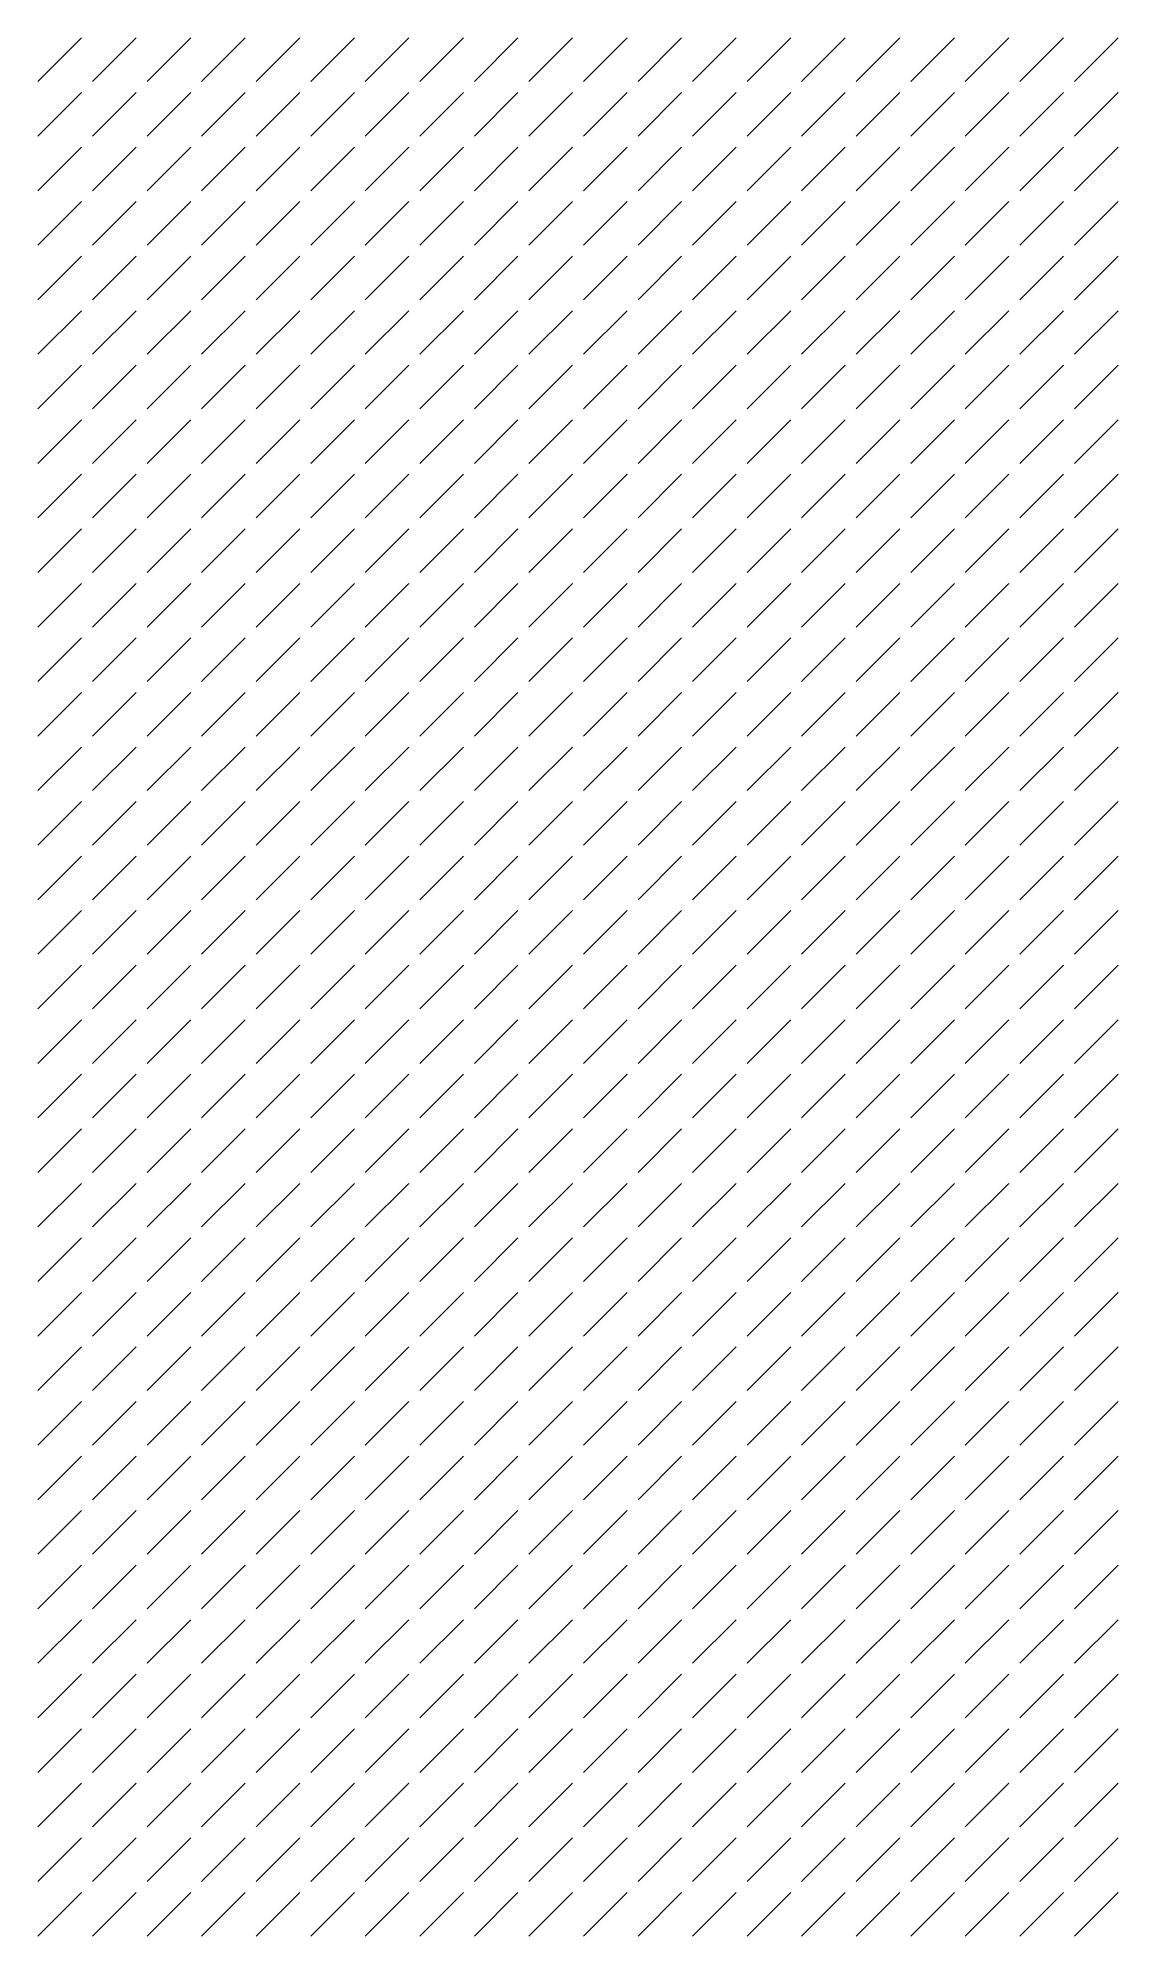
# Model space of a CAD drawing. Header units: metres. Extents: x 0 to 198, y 0 to 348.
import ezdxf

# ---------------------------------------------------------------- set-up
doc = ezdxf.new("R2010")
doc.units = ezdxf.units.M

msp = doc.modelspace()

# ---------------------------------------------------------------- linework, layer by layer
for p, q in [((0, 340), (8, 348)), ((10, 340), (18, 348)), ((20, 340), (28, 348)), ((30, 340), (38, 348)), ((40, 340), (48, 348)), ((50, 340), (58, 348)), ((60, 340), (68, 348)), ((70, 340), (78, 348)), ((80, 340), (88, 348)), ((90, 340), (98, 348)), ((100, 340), (108, 348)), ((110, 340), (118, 348)), ((120, 340), (128, 348)), ((130, 340), (138, 348)), ((140, 340), (148, 348)), ((150, 340), (158, 348)), ((160, 340), (168, 348)), ((170, 340), (178, 348)), ((180, 340), (188, 348)), ((190, 340), (198, 348)), ((0, 330), (8, 338)), ((10, 330), (18, 338)), ((20, 330), (28, 338)), ((30, 330), (38, 338)), ((40, 330), (48, 338)), ((50, 330), (58, 338)), ((60, 330), (68, 338)), ((70, 330), (78, 338)), ((80, 330), (88, 338)), ((90, 330), (98, 338)), ((100, 330), (108, 338)), ((110, 330), (118, 338)), ((120, 330), (128, 338)), ((130, 330), (138, 338)), ((140, 330), (148, 338)), ((150, 330), (158, 338)), ((160, 330), (168, 338)), ((170, 330), (178, 338)), ((180, 330), (188, 338)), ((190, 330), (198, 338)), ((0, 320), (8, 328)), ((10, 320), (18, 328)), ((20, 320), (28, 328)), ((30, 320), (38, 328)), ((40, 320), (48, 328)), ((50, 320), (58, 328)), ((60, 320), (68, 328)), ((70, 320), (78, 328)), ((80, 320), (88, 328)), ((90, 320), (98, 328)), ((100, 320), (108, 328)), ((110, 320), (118, 328)), ((120, 320), (128, 328)), ((130, 320), (138, 328)), ((140, 320), (148, 328)), ((150, 320), (158, 328)), ((160, 320), (168, 328)), ((170, 320), (178, 328)), ((180, 320), (188, 328)), ((190, 320), (198, 328)), ((0, 310), (8, 318)), ((10, 310), (18, 318)), ((20, 310), (28, 318)), ((30, 310), (38, 318)), ((40, 310), (48, 318)), ((50, 310), (58, 318)), ((60, 310), (68, 318)), ((70, 310), (78, 318)), ((80, 310), (88, 318)), ((90, 310), (98, 318)), ((100, 310), (108, 318)), ((110, 310), (118, 318)), ((120, 310), (128, 318)), ((130, 310), (138, 318)), ((140, 310), (148, 318)), ((150, 310), (158, 318)), ((160, 310), (168, 318)), ((170, 310), (178, 318)), ((180, 310), (188, 318)), ((190, 310), (198, 318)), ((0, 300), (8, 308)), ((10, 300), (18, 308)), ((20, 300), (28, 308)), ((30, 300), (38, 308)), ((40, 300), (48, 308)), ((50, 300), (58, 308)), ((60, 300), (68, 308)), ((70, 300), (78, 308)), ((80, 300), (88, 308)), ((90, 300), (98, 308)), ((100, 300), (108, 308)), ((110, 300), (118, 308)), ((120, 300), (128, 308)), ((130, 300), (138, 308)), ((140, 300), (148, 308)), ((150, 300), (158, 308)), ((160, 300), (168, 308)), ((170, 300), (178, 308)), ((180, 300), (188, 308)), ((190, 300), (198, 308)), ((0, 290), (8, 298)), ((10, 290), (18, 298)), ((20, 290), (28, 298)), ((30, 290), (38, 298)), ((40, 290), (48, 298)), ((50, 290), (58, 298)), ((60, 290), (68, 298)), ((70, 290), (78, 298)), ((80, 290), (88, 298)), ((90, 290), (98, 298)), ((100, 290), (108, 298)), ((110, 290), (118, 298)), ((120, 290), (128, 298)), ((130, 290), (138, 298)), ((140, 290), (148, 298)), ((150, 290), (158, 298)), ((160, 290), (168, 298)), ((170, 290), (178, 298)), ((180, 290), (188, 298)), ((190, 290), (198, 298)), ((0, 280), (8, 288)), ((10, 280), (18, 288)), ((20, 280), (28, 288)), ((30, 280), (38, 288)), ((40, 280), (48, 288)), ((50, 280), (58, 288)), ((60, 280), (68, 288)), ((70, 280), (78, 288)), ((80, 280), (88, 288)), ((90, 280), (98, 288)), ((100, 280), (108, 288)), ((110, 280), (118, 288)), ((120, 280), (128, 288)), ((130, 280), (138, 288)), ((140, 280), (148, 288)), ((150, 280), (158, 288)), ((160, 280), (168, 288)), ((170, 280), (178, 288)), ((180, 280), (188, 288)), ((190, 280), (198, 288)), ((0, 270), (8, 278)), ((10, 270), (18, 278)), ((20, 270), (28, 278)), ((30, 270), (38, 278)), ((40, 270), (48, 278)), ((50, 270), (58, 278)), ((60, 270), (68, 278)), ((70, 270), (78, 278)), ((80, 270), (88, 278)), ((90, 270), (98, 278)), ((100, 270), (108, 278)), ((110, 270), (118, 278)), ((120, 270), (128, 278)), ((130, 270), (138, 278)), ((140, 270), (148, 278)), ((150, 270), (158, 278)), ((160, 270), (168, 278)), ((170, 270), (178, 278)), ((180, 270), (188, 278)), ((190, 270), (198, 278)), ((0, 260), (8, 268)), ((10, 260), (18, 268)), ((20, 260), (28, 268)), ((30, 260), (38, 268)), ((40, 260), (48, 268)), ((50, 260), (58, 268)), ((60, 260), (68, 268)), ((70, 260), (78, 268)), ((80, 260), (88, 268)), ((90, 260), (98, 268)), ((100, 260), (108, 268)), ((110, 260), (118, 268)), ((120, 260), (128, 268)), ((130, 260), (138, 268)), ((140, 260), (148, 268)), ((150, 260), (158, 268)), ((160, 260), (168, 268)), ((170, 260), (178, 268)), ((180, 260), (188, 268)), ((190, 260), (198, 268)), ((0, 250), (8, 258)), ((10, 250), (18, 258)), ((20, 250), (28, 258)), ((30, 250), (38, 258)), ((40, 250), (48, 258)), ((50, 250), (58, 258)), ((60, 250), (68, 258)), ((70, 250), (78, 258)), ((80, 250), (88, 258)), ((90, 250), (98, 258)), ((100, 250), (108, 258)), ((110, 250), (118, 258)), ((120, 250), (128, 258)), ((130, 250), (138, 258)), ((140, 250), (148, 258)), ((150, 250), (158, 258)), ((160, 250), (168, 258)), ((170, 250), (178, 258)), ((180, 250), (188, 258)), ((190, 250), (198, 258)), ((0, 240), (8, 248)), ((10, 240), (18, 248)), ((20, 240), (28, 248)), ((30, 240), (38, 248)), ((40, 240), (48, 248)), ((50, 240), (58, 248)), ((60, 240), (68, 248)), ((70, 240), (78, 248)), ((80, 240), (88, 248)), ((90, 240), (98, 248)), ((100, 240), (108, 248)), ((110, 240), (118, 248)), ((120, 240), (128, 248)), ((130, 240), (138, 248)), ((140, 240), (148, 248)), ((150, 240), (158, 248)), ((160, 240), (168, 248)), ((170, 240), (178, 248)), ((180, 240), (188, 248)), ((190, 240), (198, 248)), ((0, 230), (8, 238)), ((10, 230), (18, 238)), ((20, 230), (28, 238)), ((30, 230), (38, 238)), ((40, 230), (48, 238)), ((50, 230), (58, 238)), ((60, 230), (68, 238)), ((70, 230), (78, 238)), ((80, 230), (88, 238)), ((90, 230), (98, 238)), ((100, 230), (108, 238)), ((110, 230), (118, 238)), ((120, 230), (128, 238)), ((130, 230), (138, 238)), ((140, 230), (148, 238)), ((150, 230), (158, 238)), ((160, 230), (168, 238)), ((170, 230), (178, 238)), ((180, 230), (188, 238)), ((190, 230), (198, 238)), ((0, 220), (8, 228)), ((10, 220), (18, 228)), ((20, 220), (28, 228)), ((30, 220), (38, 228)), ((40, 220), (48, 228)), ((50, 220), (58, 228)), ((60, 220), (68, 228)), ((70, 220), (78, 228)), ((80, 220), (88, 228)), ((90, 220), (98, 228)), ((100, 220), (108, 228)), ((110, 220), (118, 228)), ((120, 220), (128, 228)), ((130, 220), (138, 228)), ((140, 220), (148, 228)), ((150, 220), (158, 228)), ((160, 220), (168, 228)), ((170, 220), (178, 228)), ((180, 220), (188, 228)), ((190, 220), (198, 228)), ((0, 210), (8, 218)), ((10, 210), (18, 218)), ((20, 210), (28, 218)), ((30, 210), (38, 218)), ((40, 210), (48, 218)), ((50, 210), (58, 218)), ((60, 210), (68, 218)), ((70, 210), (78, 218)), ((80, 210), (88, 218)), ((90, 210), (98, 218)), ((100, 210), (108, 218)), ((110, 210), (118, 218)), ((120, 210), (128, 218)), ((130, 210), (138, 218)), ((140, 210), (148, 218)), ((150, 210), (158, 218)), ((160, 210), (168, 218)), ((170, 210), (178, 218)), ((180, 210), (188, 218)), ((190, 210), (198, 218)), ((0, 200), (8, 208)), ((10, 200), (18, 208)), ((20, 200), (28, 208)), ((30, 200), (38, 208)), ((40, 200), (48, 208)), ((50, 200), (58, 208)), ((60, 200), (68, 208)), ((70, 200), (78, 208)), ((80, 200), (88, 208)), ((90, 200), (98, 208)), ((100, 200), (108, 208)), ((110, 200), (118, 208)), ((120, 200), (128, 208)), ((130, 200), (138, 208)), ((140, 200), (148, 208)), ((150, 200), (158, 208)), ((160, 200), (168, 208)), ((170, 200), (178, 208)), ((180, 200), (188, 208)), ((190, 200), (198, 208)), ((0, 190), (8, 198)), ((10, 190), (18, 198)), ((20, 190), (28, 198)), ((30, 190), (38, 198)), ((40, 190), (48, 198)), ((50, 190), (58, 198)), ((60, 190), (68, 198)), ((70, 190), (78, 198)), ((80, 190), (88, 198)), ((90, 190), (98, 198)), ((100, 190), (108, 198)), ((110, 190), (118, 198)), ((120, 190), (128, 198)), ((130, 190), (138, 198)), ((140, 190), (148, 198)), ((150, 190), (158, 198)), ((160, 190), (168, 198)), ((170, 190), (178, 198)), ((180, 190), (188, 198)), ((190, 190), (198, 198)), ((0, 180), (8, 188)), ((10, 180), (18, 188)), ((20, 180), (28, 188)), ((30, 180), (38, 188)), ((40, 180), (48, 188)), ((50, 180), (58, 188)), ((60, 180), (68, 188)), ((70, 180), (78, 188)), ((80, 180), (88, 188)), ((90, 180), (98, 188)), ((100, 180), (108, 188)), ((110, 180), (118, 188)), ((120, 180), (128, 188)), ((130, 180), (138, 188)), ((140, 180), (148, 188)), ((150, 180), (158, 188)), ((160, 180), (168, 188)), ((170, 180), (178, 188)), ((180, 180), (188, 188)), ((190, 180), (198, 188)), ((0, 170), (8, 178)), ((10, 170), (18, 178)), ((20, 170), (28, 178)), ((30, 170), (38, 178)), ((40, 170), (48, 178)), ((50, 170), (58, 178)), ((60, 170), (68, 178)), ((70, 170), (78, 178)), ((80, 170), (88, 178)), ((90, 170), (98, 178)), ((100, 170), (108, 178)), ((110, 170), (118, 178)), ((120, 170), (128, 178)), ((130, 170), (138, 178)), ((140, 170), (148, 178)), ((150, 170), (158, 178)), ((160, 170), (168, 178)), ((170, 170), (178, 178)), ((180, 170), (188, 178)), ((190, 170), (198, 178)), ((0, 160), (8, 168)), ((10, 160), (18, 168)), ((20, 160), (28, 168)), ((30, 160), (38, 168)), ((40, 160), (48, 168)), ((50, 160), (58, 168)), ((60, 160), (68, 168)), ((70, 160), (78, 168)), ((80, 160), (88, 168)), ((90, 160), (98, 168)), ((100, 160), (108, 168)), ((110, 160), (118, 168)), ((120, 160), (128, 168)), ((130, 160), (138, 168)), ((140, 160), (148, 168)), ((150, 160), (158, 168)), ((160, 160), (168, 168)), ((170, 160), (178, 168)), ((180, 160), (188, 168)), ((190, 160), (198, 168)), ((0, 150), (8, 158)), ((10, 150), (18, 158)), ((20, 150), (28, 158)), ((30, 150), (38, 158)), ((40, 150), (48, 158)), ((50, 150), (58, 158)), ((60, 150), (68, 158)), ((70, 150), (78, 158)), ((80, 150), (88, 158)), ((90, 150), (98, 158)), ((100, 150), (108, 158)), ((110, 150), (118, 158)), ((120, 150), (128, 158)), ((130, 150), (138, 158)), ((140, 150), (148, 158)), ((150, 150), (158, 158)), ((160, 150), (168, 158)), ((170, 150), (178, 158)), ((180, 150), (188, 158)), ((190, 150), (198, 158)), ((0, 140), (8, 148)), ((10, 140), (18, 148)), ((20, 140), (28, 148)), ((30, 140), (38, 148)), ((40, 140), (48, 148)), ((50, 140), (58, 148)), ((60, 140), (68, 148)), ((70, 140), (78, 148)), ((80, 140), (88, 148)), ((90, 140), (98, 148)), ((100, 140), (108, 148)), ((110, 140), (118, 148)), ((120, 140), (128, 148)), ((130, 140), (138, 148)), ((140, 140), (148, 148)), ((150, 140), (158, 148)), ((160, 140), (168, 148)), ((170, 140), (178, 148)), ((180, 140), (188, 148)), ((190, 140), (198, 148)), ((0, 130), (8, 138)), ((10, 130), (18, 138)), ((20, 130), (28, 138)), ((30, 130), (38, 138)), ((40, 130), (48, 138)), ((50, 130), (58, 138)), ((60, 130), (68, 138)), ((70, 130), (78, 138)), ((80, 130), (88, 138)), ((90, 130), (98, 138)), ((100, 130), (108, 138)), ((110, 130), (118, 138)), ((120, 130), (128, 138)), ((130, 130), (138, 138)), ((140, 130), (148, 138)), ((150, 130), (158, 138)), ((160, 130), (168, 138)), ((170, 130), (178, 138)), ((180, 130), (188, 138)), ((190, 130), (198, 138)), ((0, 120), (8, 128)), ((10, 120), (18, 128)), ((20, 120), (28, 128)), ((30, 120), (38, 128)), ((40, 120), (48, 128)), ((50, 120), (58, 128)), ((60, 120), (68, 128)), ((70, 120), (78, 128)), ((80, 120), (88, 128)), ((90, 120), (98, 128)), ((100, 120), (108, 128)), ((110, 120), (118, 128)), ((120, 120), (128, 128)), ((130, 120), (138, 128)), ((140, 120), (148, 128)), ((150, 120), (158, 128)), ((160, 120), (168, 128)), ((170, 120), (178, 128)), ((180, 120), (188, 128)), ((190, 120), (198, 128)), ((0, 110), (8, 118)), ((10, 110), (18, 118)), ((20, 110), (28, 118)), ((30, 110), (38, 118)), ((40, 110), (48, 118)), ((50, 110), (58, 118)), ((60, 110), (68, 118)), ((70, 110), (78, 118)), ((80, 110), (88, 118)), ((90, 110), (98, 118)), ((100, 110), (108, 118)), ((110, 110), (118, 118)), ((120, 110), (128, 118)), ((130, 110), (138, 118)), ((140, 110), (148, 118)), ((150, 110), (158, 118)), ((160, 110), (168, 118)), ((170, 110), (178, 118)), ((180, 110), (188, 118)), ((190, 110), (198, 118)), ((0, 100), (8, 108)), ((10, 100), (18, 108)), ((20, 100), (28, 108)), ((30, 100), (38, 108)), ((40, 100), (48, 108)), ((50, 100), (58, 108)), ((60, 100), (68, 108)), ((70, 100), (78, 108)), ((80, 100), (88, 108)), ((90, 100), (98, 108)), ((100, 100), (108, 108)), ((110, 100), (118, 108)), ((120, 100), (128, 108)), ((130, 100), (138, 108)), ((140, 100), (148, 108)), ((150, 100), (158, 108)), ((160, 100), (168, 108)), ((170, 100), (178, 108)), ((180, 100), (188, 108)), ((190, 100), (198, 108)), ((0, 90), (8, 98)), ((10, 90), (18, 98)), ((20, 90), (28, 98)), ((30, 90), (38, 98)), ((40, 90), (48, 98)), ((50, 90), (58, 98)), ((60, 90), (68, 98)), ((70, 90), (78, 98)), ((80, 90), (88, 98)), ((90, 90), (98, 98)), ((100, 90), (108, 98)), ((110, 90), (118, 98)), ((120, 90), (128, 98)), ((130, 90), (138, 98)), ((140, 90), (148, 98)), ((150, 90), (158, 98)), ((160, 90), (168, 98)), ((170, 90), (178, 98)), ((180, 90), (188, 98)), ((190, 90), (198, 98)), ((0, 80), (8, 88)), ((10, 80), (18, 88)), ((20, 80), (28, 88)), ((30, 80), (38, 88)), ((40, 80), (48, 88)), ((50, 80), (58, 88)), ((60, 80), (68, 88)), ((70, 80), (78, 88)), ((80, 80), (88, 88)), ((90, 80), (98, 88)), ((100, 80), (108, 88)), ((110, 80), (118, 88)), ((120, 80), (128, 88)), ((130, 80), (138, 88)), ((140, 80), (148, 88)), ((150, 80), (158, 88)), ((160, 80), (168, 88)), ((170, 80), (178, 88)), ((180, 80), (188, 88)), ((190, 80), (198, 88)), ((0, 70), (8, 78)), ((10, 70), (18, 78)), ((20, 70), (28, 78)), ((30, 70), (38, 78)), ((40, 70), (48, 78)), ((50, 70), (58, 78)), ((60, 70), (68, 78)), ((70, 70), (78, 78)), ((80, 70), (88, 78)), ((90, 70), (98, 78)), ((100, 70), (108, 78)), ((110, 70), (118, 78)), ((120, 70), (128, 78)), ((130, 70), (138, 78)), ((140, 70), (148, 78)), ((150, 70), (158, 78)), ((160, 70), (168, 78)), ((170, 70), (178, 78)), ((180, 70), (188, 78)), ((190, 70), (198, 78)), ((0, 60), (8, 68)), ((10, 60), (18, 68)), ((20, 60), (28, 68)), ((30, 60), (38, 68)), ((40, 60), (48, 68)), ((50, 60), (58, 68)), ((60, 60), (68, 68)), ((70, 60), (78, 68)), ((80, 60), (88, 68)), ((90, 60), (98, 68)), ((100, 60), (108, 68)), ((110, 60), (118, 68)), ((120, 60), (128, 68)), ((130, 60), (138, 68)), ((140, 60), (148, 68)), ((150, 60), (158, 68)), ((160, 60), (168, 68)), ((170, 60), (178, 68)), ((180, 60), (188, 68)), ((190, 60), (198, 68)), ((0, 50), (8, 58)), ((10, 50), (18, 58)), ((20, 50), (28, 58)), ((30, 50), (38, 58)), ((40, 50), (48, 58)), ((50, 50), (58, 58)), ((60, 50), (68, 58)), ((70, 50), (78, 58)), ((80, 50), (88, 58)), ((90, 50), (98, 58)), ((100, 50), (108, 58)), ((110, 50), (118, 58)), ((120, 50), (128, 58)), ((130, 50), (138, 58)), ((140, 50), (148, 58)), ((150, 50), (158, 58)), ((160, 50), (168, 58)), ((170, 50), (178, 58)), ((180, 50), (188, 58)), ((190, 50), (198, 58)), ((0, 40), (8, 48)), ((10, 40), (18, 48)), ((20, 40), (28, 48)), ((30, 40), (38, 48)), ((40, 40), (48, 48)), ((50, 40), (58, 48)), ((60, 40), (68, 48)), ((70, 40), (78, 48)), ((80, 40), (88, 48)), ((90, 40), (98, 48)), ((100, 40), (108, 48)), ((110, 40), (118, 48)), ((120, 40), (128, 48)), ((130, 40), (138, 48)), ((140, 40), (148, 48)), ((150, 40), (158, 48)), ((160, 40), (168, 48)), ((170, 40), (178, 48)), ((180, 40), (188, 48)), ((190, 40), (198, 48)), ((0, 30), (8, 38)), ((10, 30), (18, 38)), ((20, 30), (28, 38)), ((30, 30), (38, 38)), ((40, 30), (48, 38)), ((50, 30), (58, 38)), ((60, 30), (68, 38)), ((70, 30), (78, 38)), ((80, 30), (88, 38)), ((90, 30), (98, 38)), ((100, 30), (108, 38)), ((110, 30), (118, 38)), ((120, 30), (128, 38)), ((130, 30), (138, 38)), ((140, 30), (148, 38)), ((150, 30), (158, 38)), ((160, 30), (168, 38)), ((170, 30), (178, 38)), ((180, 30), (188, 38)), ((190, 30), (198, 38)), ((0, 20), (8, 28)), ((10, 20), (18, 28)), ((20, 20), (28, 28)), ((30, 20), (38, 28)), ((40, 20), (48, 28)), ((50, 20), (58, 28)), ((60, 20), (68, 28)), ((70, 20), (78, 28)), ((80, 20), (88, 28)), ((90, 20), (98, 28)), ((100, 20), (108, 28)), ((110, 20), (118, 28)), ((120, 20), (128, 28)), ((130, 20), (138, 28)), ((140, 20), (148, 28)), ((150, 20), (158, 28)), ((160, 20), (168, 28)), ((170, 20), (178, 28)), ((180, 20), (188, 28)), ((190, 20), (198, 28)), ((0, 10), (8, 18)), ((10, 10), (18, 18)), ((20, 10), (28, 18)), ((30, 10), (38, 18)), ((40, 10), (48, 18)), ((50, 10), (58, 18)), ((60, 10), (68, 18)), ((70, 10), (78, 18)), ((80, 10), (88, 18)), ((90, 10), (98, 18)), ((100, 10), (108, 18)), ((110, 10), (118, 18)), ((120, 10), (128, 18)), ((130, 10), (138, 18)), ((140, 10), (148, 18)), ((150, 10), (158, 18)), ((160, 10), (168, 18)), ((170, 10), (178, 18)), ((180, 10), (188, 18)), ((190, 10), (198, 18)), ((0, 0), (8, 8)), ((10, 0), (18, 8)), ((20, 0), (28, 8)), ((30, 0), (38, 8)), ((40, 0), (48, 8)), ((50, 0), (58, 8)), ((60, 0), (68, 8)), ((70, 0), (78, 8)), ((80, 0), (88, 8)), ((90, 0), (98, 8)), ((100, 0), (108, 8)), ((110, 0), (118, 8)), ((120, 0), (128, 8)), ((130, 0), (138, 8)), ((140, 0), (148, 8)), ((150, 0), (158, 8)), ((160, 0), (168, 8)), ((170, 0), (178, 8)), ((180, 0), (188, 8)), ((190, 0), (198, 8))]:
    msp.add_line(p, q)

doc.saveas('drawing.dxf')
